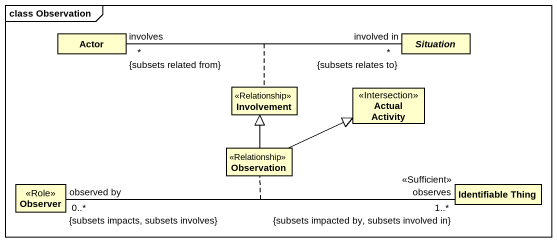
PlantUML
@startuml
mainframe class Observation
hide circle
hide empty members
class "Actor" as Actor_
abstract class Situation
class Involvement <<Relationship>>
class "Actual Activity" as Actual_Activity <<Intersection>>
class Observation <<Relationship>>
class Observer <<Role>>
class "Identifiable Thing" as Identifiable_Thing
Actor_ "involves\n*\n{subsets related from}" -right- "involved in\n*\n{subsets relates to}" Situation
(Actor_, Situation) .. Involvement
Observation -up-|> Involvement
Observation -right-|> Actual_Activity
Observer "observed by\n0..*\n{subsets impacts, subsets involves}" -right- "observes\n1..*\n{subsets impacted by, subsets involved in}\n<<Sufficient>>" Identifiable_Thing
(Observer, Identifiable_Thing) .. Observation
@enduml
